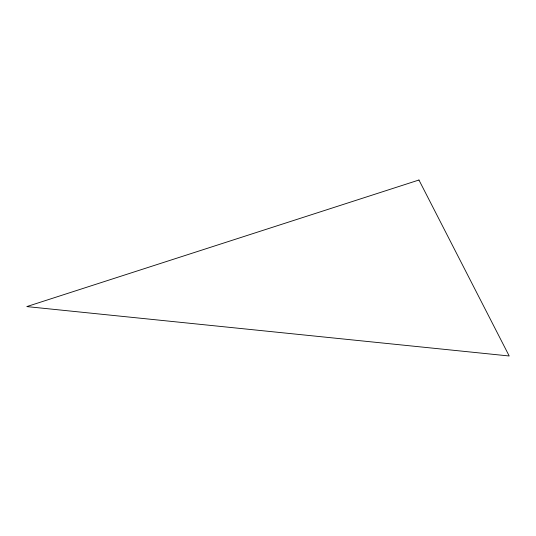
<?xml version="1.0" encoding="UTF-8"?>
<svg xmlns="http://www.w3.org/2000/svg" width="536" height="536" viewBox="0 0 536 536"><rect width="100%" height="100%" fill="white"/><g stroke="black" fill="none" stroke-linecap="round" stroke-linejoin="round"><path stroke-width="0.8" d="M418.951 180.016L26.8 306.592L509.2 355.984L418.951 180.016"/></g></svg>
